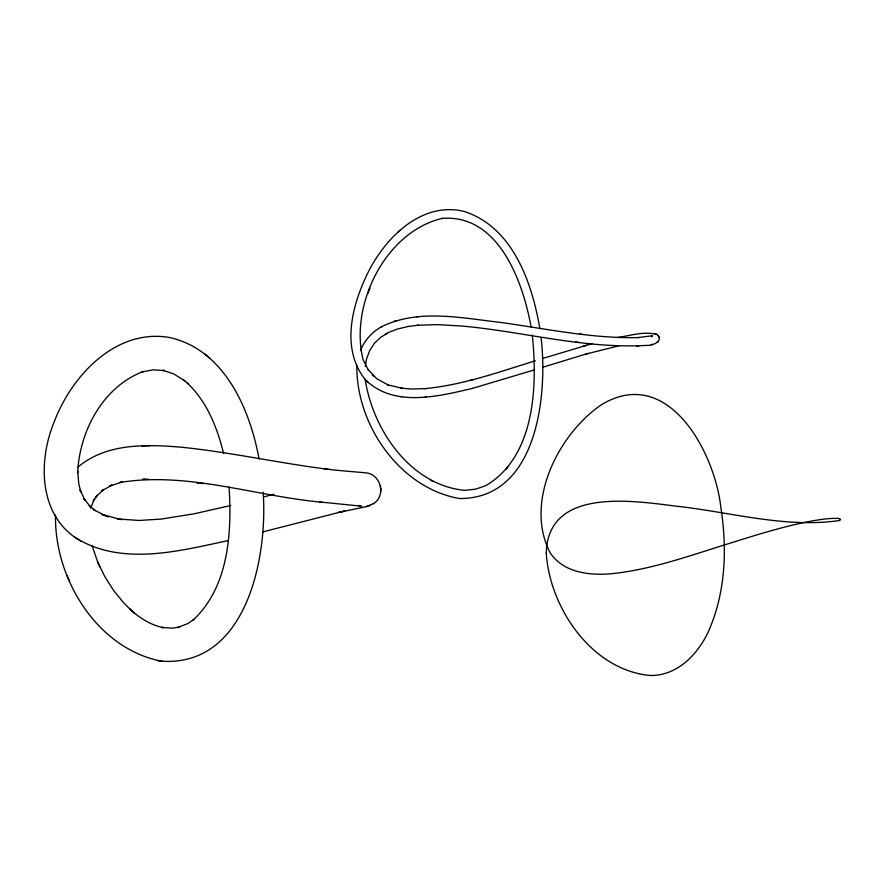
<?xml version="1.0" encoding="UTF-8"?>
<svg xmlns="http://www.w3.org/2000/svg" width="885" height="885" viewBox="0 0 885 885"><rect width="100%" height="100%" fill="white"/><g stroke="black" fill="none" stroke-linecap="round" stroke-linejoin="round"><path stroke-width="1.33" d="M55.512 515.07C54.184 578.137 96.664 648.417 161.28 661.161C246.627 667.179 267.912 557.207 263.133 492.226M373.249 503.764C386.468 496.031 380.871 474.006 365.881 472.856C351.953 471.495 337.948 470.676 324.076 468.773L328.589 469.327M380.638 492.27L380.804 489.195M356.865 365.737C356.035 424.667 399.788 488.243 459.625 498.543C537.151 498.742 547.793 395.86 541.144 338.004M365.24 366.545L366.545 359.033L369.698 350.493L374.51 343.181L380.948 337.119L389.057 332.262L397.188 329.098L408.107 326.51L418.362 325.182M90.569 508.134L94.363 499.162L93.213 501.209L97.273 495.235L95.657 497.06L103.755 489.383L101.642 490.976L112.03 485.002L109.552 486.164L122.285 481.927L119.619 482.524C187.377 471.329 254.46 496.054 321.62 502.193M531.133 327.251C522.747 280.401 498.034 213.805 442.002 218.429L442.445 218.363C385.506 231.394 349.354 305.126 363.104 359.642L368.271 369.841L367.95 369.355L376.678 378.714L388.338 385.052L387.696 384.82L402.863 388.426L400.551 388.095M367.861 293.566L369.974 288.178M360.46 350.604C364.454 340.338 372.275 331.742 381.933 326.521M651.404 336.864L652.51 335.559L651.891 336.156M417.709 325.226L437.566 324.618L462.07 326.056C523.422 331.565 584.089 349.011 646.05 345.393C651.858 346.223 664.679 340.99 656.836 334.441C643.915 331.056 630.242 335.669 617.387 337.539M365.195 379.377C372.851 430.32 411.016 485.489 465.067 490.367L475.599 489.151L485.699 485.688C535.005 456.748 537.649 386.568 532.305 335.05M506.165 469.293L507.824 467.214M657.522 342.351L658.307 341.588M539.85 328.578C532.062 282.691 512.802 226.947 463.939 211.393C422.233 201.249 386.225 236.804 368.791 270.998C352.451 303.334 340.238 348.059 365.074 379.333C393.194 407.885 438.053 396.436 472.435 388.404M397.852 232.324L400.241 230.177M78.057 467.014C106.488 443.042 146.412 444.281 181.37 447.213C229.846 452.147 277.492 462.789 325.802 468.995M652.333 335.736L637.974 337.583L638.616 337.561C592.087 338.734 546.244 328.722 500.39 322.394C461.328 318.025 418.295 308.5 381.324 326.853M373.691 503.521L366.423 506.607L338.524 512.459L344.708 511.076L342.384 511.607M385.982 333.833L385.373 334.165L387.154 333.202M535.37 360.781C499.063 371.954 462.8 385.086 424.723 388.659L425.353 388.603L412.023 389.024L402.188 388.327M534.551 369.853L471.948 388.537M543.047 358.337L592.021 343.712M543.368 367.054L585.737 354.133L619.013 345.781M370.295 505.401L366.423 506.607M394.124 321.288L396.38 320.613M583.337 346.112L586.357 345.272M585.616 354.166L588.47 353.369M263.575 496.95L273.819 494.228M263.122 531.819L340.681 511.995M469.869 380.439L473.143 379.577M230.753 505.468L194.545 513.72L161.402 519.053L139.222 520.457L117.473 518.964L122.584 519.639M228.264 540.569C178.659 551.156 120.725 566.654 74.605 537.14C38.486 511.541 38.663 459.669 54.018 422.322C71.386 375.992 115.515 328.324 169.389 337.462C224.237 349.553 249.902 408.936 259.073 458.994M651.183 344.63L652.699 344.32M417.012 316.896L417.665 316.841M425.353 396.989L425.984 396.945M636.724 346.013L638.992 345.924M150.107 445.697L141.711 445.896M145.217 479.272L142.684 479.327L148.403 479.216M579.697 334.087L582.618 334.441M575.593 342.008L578.679 342.395M319.894 501.972L361.478 506.176L358.502 505.512M401.093 396.613L401.768 396.712M203.484 483.619L196.724 482.679L198.561 482.933M157.486 660.586L163.172 661.438M120.017 519.296L101.797 514.373L108.368 516.829L105.957 515.911M655.398 333.866L654.159 333.59M655.763 333.977L656.836 334.441M104.231 515.269L93.168 509.295L95.259 510.645L89.23 505.667L90.845 507.315L83.798 498.476L84.938 500.313L80.137 489.87L80.756 491.772L78.798 483.951L77.703 471.34L77.692 472.701C79.407 431.238 103.058 386.612 143.348 371.479L141.799 371.943L153.205 369.819L164.411 370.594L162.829 370.273L173.858 373.957L184.7 380.827M433.086 481.54L430.818 480.256M74.605 537.14L80.867 541.178M134.376 613.028L129.686 608.935L134.376 613.028L133.336 612.154C142.087 619.456 152.242 625.474 163.526 627.697L161.678 627.399L172.531 628.162L179.511 627.078L177.708 627.542L187.83 623.549L194.302 619.179L193.074 620.142C228.761 586.91 232.047 532.67 229.038 486.938M209.767 358.204L204.734 353.934M183.715 379.986L188.184 383.813L187.255 382.984C206.957 401.513 217.223 427.698 223.606 453.452M130.637 609.776L123.424 602.552L113.424 590.195L104.751 576.533L97.66 562.063L99.839 566.942M373.735 376.225L372.375 374.897L372.806 375.317M366.478 380.827L368.359 382.663M657.754 335.072L658.484 335.835M66.829 575.018L69.506 581.08M97.737 562.24L92.14 545.724M658.927 336.554L659.27 337.462M380.793 488.907L380.384 485.865M546.266 553.28C549.762 608.117 592.01 670.089 649.999 675.476C679.437 676.063 701.385 650.696 711.075 625.208C725.722 588.16 726.994 546.963 720.899 507.957C715.213 453.186 668.385 364.454 601.667 404.589C558.07 434.092 524.064 502.326 550.127 552.771C564.254 574 592.806 576.024 615.849 573.248C654.303 568.59 690.953 555.282 727.769 543.921C756.332 534.971 784.951 525.778 814.477 520.524C821.7 519.351 829.002 518.234 836.347 518.389C837.863 518.035 842.885 519.23 839.312 520.557C784.763 528.389 730.003 511.95 675.974 506.143C632.543 500.7 547.594 487.17 546.266 553.28"/></g></svg>
